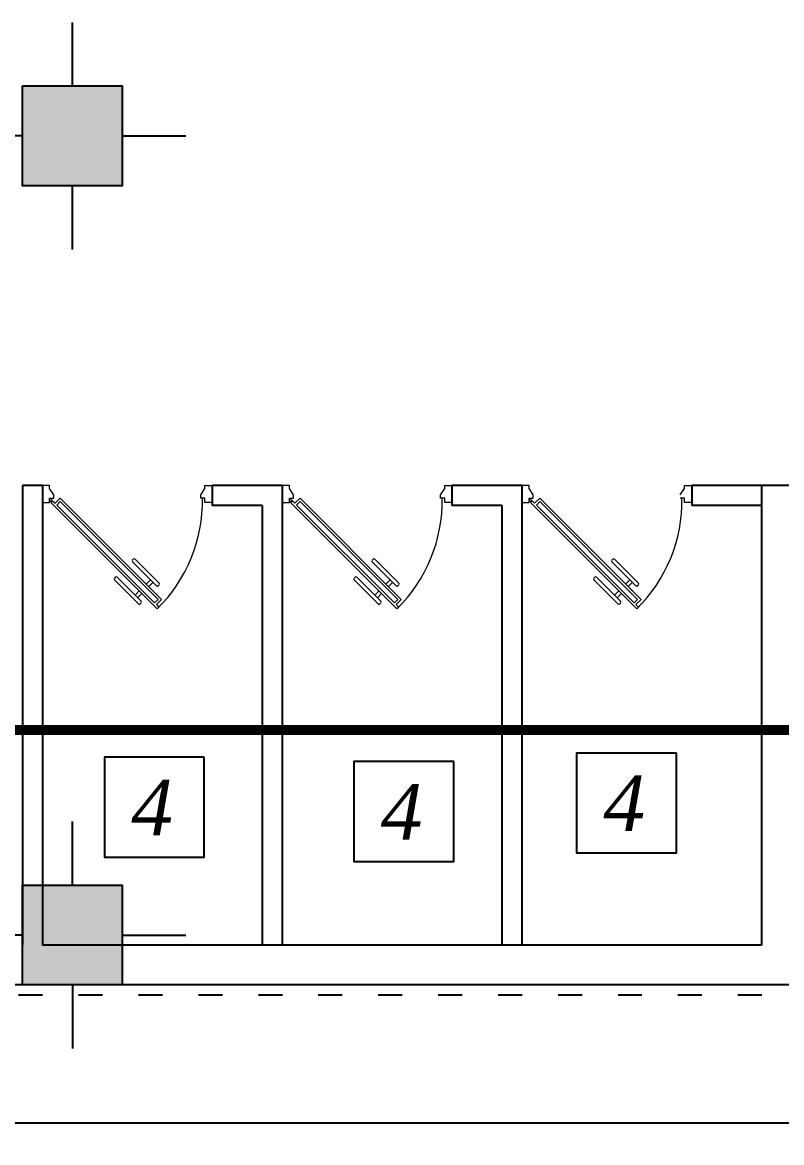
# Model space of a CAD drawing. Header units: metres. Extents: x -1655 to 449, y 40 to 361.
# Drawn here: x 53.24 to 57.04, y 47.95 to 53.56 of the extents above; entities that cross this region are included whole.
import ezdxf

# ---------------------------------------------------------------- set-up
doc = ezdxf.new("R2010")
doc.units = ezdxf.units.M
doc.header["$MEASUREMENT"] = 0
doc.linetypes.add('ACAD_ISO03W100', pattern=[30, 12, -18])
doc.linetypes.add('ACAD_ISO10W100', pattern=[18, 12, -3, 0, -3])
for name, color, linetype, lineweight in [('13', 13, 'Continuous', 9), ('Layer4', 252, 'Continuous', 25), ('Layer5', 31, 'Continuous', 9)]:
    doc.layers.add(name, color=color, linetype=linetype, lineweight=lineweight)
doc.layers.add('A-WALL', color=7, linetype='Continuous')
doc.styles.add('DIMPLAN', font='romanc.shx', dxfattribs={"height": 0.15})
doc.styles.add('RS', font='timesi.ttf', dxfattribs={"width": 0.7})
doc.dimstyles.new('DIMPLAN', dxfattribs={"dimtxt": 0.009, "dimasz": 0.219, "dimexe": 0.2, "dimexo": 0.2, "dimgap": 0.05, "dimtad": 0, "dimzin": 0, "dimdsep": 46, "dimtxsty": 'DIMPLAN', "dimblk1": 'DOTSMALL', "dimblk2": 'DOTSMALL', "dimsah": 1, "dimcen": 0, "dimse1": 1, "dimse2": 1, "dimclrd": 1, "dimclre": 1, "dimclrt": 2, "dimadec": 0, "dimazin": 0, "dimtfac": 0.909091, "dimtofl": 0, "dimtmove": 1, "dimatfit": 3, "dimldrblk": 'DOTSMALL', "dimfxl": 0.2, "dimtolj": 1, "dimtzin": 0, "dimarcsym": 0})

# ---------------------------------------------------------------- blocks, each defined once
blk = doc.blocks.new('5050new')
h = blk.add_hatch(color=256)
h.dxf.hatch_style = 1
h.paths.add_polyline_path([(6309.3073, 1826.5446), (6308.8073, 1826.5446), (6308.8072, 1826.0446), (6309.3072, 1826.0446)])
for p, q in [((6309.0573, 1826.5446), (6309.0573, 1826.8627)), ((6308.8072, 1826.2946), (6308.4892, 1826.2947)), ((6309.3072, 1826.2946), (6309.6253, 1826.2946)), ((6309.0572, 1826.0446), (6309.0572, 1825.7266))]:
    blk.add_line(p, q)
blk.add_lwpolyline([(6308.8073, 1826.5446), (6309.3073, 1826.5446), (6309.3072, 1826.0446), (6308.8072, 1826.0446)], close=True)
blk = doc.blocks.new('axha')
for p in [(102.3753, 17.5763), (102.3754, 13.5763)]:
    blk.add_blockref('5050new', p)
blk = doc.blocks.new('_DOTSMALL')
at = {"color": 0, "linetype": 'ByBlock', "const_width": 0.5}
blk.add_lwpolyline([(-0.0625, 0, 1), (0.0625, 0, 1)], format="xyb", close=True, dxfattribs=at)
blk = doc.blocks.new('*D121')
at = {"color": 1, "lineweight": -2, "ltscale": 0.1, "transparency": 16777216}
for p, q in [((51.3684, 48.051), (60.714, 48.0497)), ((70.7383, 48.0483), (61.3926, 48.0496))]:
    blk.add_line(p, q, dxfattribs=at)
at = {"layer": 'DEFPOINTS', "color": 0, "ltscale": 0.1, "transparency": 16777216}
for p in [(51.3685, 48.6902), (70.7384, 48.6875), (70.7383, 48.0483)]:
    blk.add_point(p, dxfattribs=at)
at = {"color": 1, "lineweight": -2, "ltscale": 0.1, "transparency": 16777216, "xscale": 0.2189999999999999, "yscale": 0.2189999999999999, "zscale": 0.2189999999999999}
for p, rotation in [((51.3684, 48.051), 179.9921243127526), ((70.7383, 48.0483), 359.9921243127526)]:
    blk.add_blockref('_DOTSMALL', p, dxfattribs=dict(at, rotation=rotation))
at = {"color": 2, "ltscale": 0.1, "transparency": 16777216, "insert": (61.0533, 48.0497), "char_height": 0.15, "attachment_point": 5, "rotation": 359.9921, "style": 'DIMPLAN'}
blk.add_mtext('\\A1;{\\C242;19.37}', dxfattribs=at)
blk = doc.blocks.new('AABBSEC')
at = {"layer": '13', "linetype": 'ACAD_ISO10W100', "ltscale": 0.1, "const_width": 0.05}
blk.add_lwpolyline([(6887.742, 1839.3548), (6887.742, 1838.5009), (6908.7737, 1838.5009), (6908.7737, 1839.2947)], dxfattribs=at)

msp = doc.modelspace()

# ---------------------------------------------------------------- linework, layer by layer
for p, q in [((53.3372, 51.2402), (53.2372, 51.2402)), ((53.2372, 51.2402), (53.2372, 48.9402)), ((53.3372, 51.2402), (53.3372, 48.9402)), ((54.5372, 51.2402), (54.1872, 51.2402)), ((54.1872, 51.2402), (54.1872, 51.1402)), ((54.5372, 51.2402), (54.5372, 48.9402)), ((55.7372, 51.2402), (55.3872, 51.2402)), ((55.3872, 51.2402), (55.3872, 51.1402)), ((55.7372, 51.2402), (55.7372, 48.9402)), ((56.9372, 51.2402), (56.5872, 51.2402)), ((57.1372, 51.2402), (56.9372, 51.2402)), ((54.4372, 51.1402), (54.1872, 51.1402)), ((54.4372, 51.1402), (54.4372, 48.9402)), ((55.6372, 51.1402), (55.3872, 51.1402)), ((55.6372, 51.1402), (55.6372, 48.9402)), ((56.9372, 51.1402), (56.5872, 51.1402)), ((55.7372, 48.9402), (53.3372, 48.9402)), ((54.4372, 48.9402), (53.3372, 48.9402)), ((55.6372, 48.9402), (54.5372, 48.9402)), ((56.9372, 48.9402), (55.7372, 48.9402)), ((56.9372, 48.9402), (55.7372, 48.9402)), ((70.2384, 48.7402), (51.4179, 48.7402))]:
    msp.add_line(p, q)
at = {"ltscale": 0.1}
for p, q in [((56.5872, 51.2402), (56.5872, 51.1402)), ((56.9372, 51.2402), (56.9372, 48.9402)), ((56.9372, 50.4402), (56.9372, 48.9402))]:
    msp.add_line(p, q, dxfattribs=at)
at = {"color": 64, "linetype": 'ACAD_ISO03W100', "ltscale": 0.01}
msp.add_line((70.7384, 48.6875), (51.3685, 48.6902), dxfattribs=at)
at = {"layer": 'A-WALL', "color": 6, "ltscale": 0.1}
for points in [[(54.1475, 49.8797), (53.6475, 49.8797), (53.6475, 49.3797), (54.1475, 49.3797)], [(55.396, 49.8585), (54.896, 49.8585), (54.896, 49.3585), (55.396, 49.3585)], [(56.5104, 49.9008), (56.0104, 49.9008), (56.0104, 49.4008), (56.5104, 49.4008)]]:
    msp.add_lwpolyline(points, close=True, dxfattribs=at)
at = {"layer": 'Layer5'}
for p, q in [((53.3736, 51.2401), (53.3372, 51.2401)), ((53.3736, 51.2253), (53.3736, 51.2401)), ((53.3941, 51.1937), (53.3736, 51.2253)), ((53.3941, 51.1761), (53.3941, 51.1937)), ((54.1303, 51.1937), (54.1508, 51.2253)), ((54.1303, 51.1761), (54.1303, 51.1937)), ((54.1508, 51.2253), (54.1508, 51.2402)), ((54.1508, 51.2402), (54.1872, 51.2402)), ((54.5736, 51.2401), (54.5372, 51.2401)), ((54.5736, 51.2253), (54.5736, 51.2401)), ((54.5941, 51.1937), (54.5736, 51.2253)), ((54.5941, 51.1761), (54.5941, 51.1937)), ((55.3303, 51.1937), (55.3508, 51.2253)), ((55.3303, 51.1761), (55.3303, 51.1937)), ((55.3508, 51.2253), (55.3508, 51.2402)), ((55.3508, 51.2402), (55.3872, 51.2402)), ((55.7736, 51.2401), (55.7372, 51.2401)), ((55.7736, 51.2253), (55.7736, 51.2401)), ((55.7941, 51.1937), (55.7736, 51.2253)), ((55.7941, 51.1761), (55.7941, 51.1937)), ((56.5303, 51.1937), (56.5508, 51.2253)), ((56.5508, 51.2253), (56.5508, 51.2402)), ((56.5508, 51.2402), (56.5872, 51.2402)), ((53.3372, 51.1554), (53.3736, 51.1554)), ((53.3736, 51.1554), (53.3736, 51.1761)), ((53.3736, 51.1761), (53.3941, 51.1761)), ((54.1508, 51.1761), (54.1303, 51.1761)), ((54.1508, 51.1554), (54.1508, 51.1761)), ((54.1872, 51.1554), (54.1508, 51.1554)), ((54.5372, 51.1554), (54.5736, 51.1554)), ((54.5736, 51.1554), (54.5736, 51.1761)), ((54.5736, 51.1761), (54.5941, 51.1761)), ((55.3508, 51.1761), (55.3303, 51.1761)), ((55.3508, 51.1554), (55.3508, 51.1761)), ((55.3872, 51.1554), (55.3508, 51.1554)), ((55.7372, 51.1554), (55.7736, 51.1554)), ((55.7736, 51.1554), (55.7736, 51.1761)), ((55.7736, 51.1761), (55.7941, 51.1761)), ((56.5508, 51.1761), (56.5303, 51.1761)), ((56.5508, 51.1554), (56.5508, 51.1761)), ((56.5872, 51.1554), (56.5508, 51.1554)), ((53.788, 50.8673), (53.7923, 50.8716)), ((53.9082, 50.7385), (53.788, 50.8587)), ((53.9211, 50.7514), (53.8009, 50.8716)), ((54.988, 50.8673), (54.9923, 50.8716)), ((55.1082, 50.7385), (54.988, 50.8587)), ((55.1211, 50.7514), (55.0009, 50.8716)), ((56.188, 50.8673), (56.1923, 50.8716)), ((56.3082, 50.7385), (56.188, 50.8587)), ((56.3211, 50.7514), (56.2009, 50.8716)), ((53.7022, 50.7814), (53.6979, 50.7771)), ((53.8181, 50.6484), (53.6979, 50.7686)), ((53.831, 50.6612), (53.7107, 50.7814)), ((53.8567, 50.7471), (53.8782, 50.7686)), ((53.8696, 50.7342), (53.8911, 50.7557)), ((54.9022, 50.7814), (54.8979, 50.7771)), ((55.0181, 50.6484), (54.8979, 50.7686)), ((55.031, 50.6612), (54.9107, 50.7814)), ((55.0567, 50.7471), (55.0782, 50.7686)), ((55.0696, 50.7342), (55.0911, 50.7557)), ((56.1022, 50.7814), (56.0979, 50.7771)), ((56.2181, 50.6484), (56.0979, 50.7686)), ((56.231, 50.6612), (56.1107, 50.7814)), ((56.2567, 50.7471), (56.2782, 50.7686)), ((56.2696, 50.7342), (56.2911, 50.7557)), ((53.8224, 50.7128), (53.8009, 50.6913)), ((53.8353, 50.6999), (53.8138, 50.6784)), ((53.9168, 50.7385), (53.9211, 50.7428)), ((55.0224, 50.7128), (55.0009, 50.6913)), ((55.0353, 50.6999), (55.0138, 50.6784)), ((55.1168, 50.7385), (55.1211, 50.7428)), ((56.2224, 50.7128), (56.2009, 50.6913)), ((56.2353, 50.6999), (56.2138, 50.6784)), ((56.3168, 50.7385), (56.3211, 50.7428)), ((53.831, 50.6527), (53.8267, 50.6484)), ((55.031, 50.6527), (55.0267, 50.6484)), ((56.231, 50.6527), (56.2267, 50.6484))]:
    msp.add_line(p, q, dxfattribs=at)
for points in [[(53.3797, 51.1554), (53.3883, 51.164), (53.4012, 51.1511), (53.4269, 51.1769), (53.9336, 50.6702), (53.9078, 50.6445), (53.9207, 50.6316), (53.9121, 50.623)], [(53.9164, 50.6702), (53.8992, 50.6531), (53.4098, 51.1425), (53.4269, 51.1597)], [(54.5797, 51.1554), (54.5883, 51.164), (54.6012, 51.1511), (54.6269, 51.1769), (55.1336, 50.6702), (55.1078, 50.6445), (55.1207, 50.6316), (55.1121, 50.623)], [(55.1164, 50.6702), (55.0992, 50.6531), (54.6098, 51.1425), (54.6269, 51.1597)], [(55.7797, 51.1554), (55.7883, 51.164), (55.8012, 51.1511), (55.8269, 51.1769), (56.3336, 50.6702), (56.3078, 50.6445), (56.3207, 50.6316), (56.3121, 50.623)], [(56.3164, 50.6702), (56.2992, 50.6531), (55.8098, 51.1425), (55.8269, 51.1597)]]:
    msp.add_lwpolyline(points, close=True, dxfattribs=at)
for centre in [(53.3797, 51.164), (54.5797, 51.164), (55.7797, 51.164)]:
    msp.add_circle(centre, 0.00607, dxfattribs=at)
for centre, radius, start, end in [((53.3797, 51.164), 0.759, 314.5439, 0.9189), ((54.5797, 51.164), 0.759, 314.5439, 0.9189), ((55.7797, 51.164), 0.759, 314.5439, 0.9189), ((53.7923, 50.863), 0.00607, 135.0022, 225.0022), ((53.7966, 50.8673), 0.00607, 45.0022, 135.0022), ((54.9923, 50.863), 0.00607, 135.0022, 225.0022), ((54.9966, 50.8673), 0.00607, 45.0022, 135.0022), ((56.1923, 50.863), 0.00607, 135.0022, 225.0022), ((56.1966, 50.8673), 0.00607, 45.0022, 135.0022), ((53.7022, 50.7729), 0.00607, 135.0022, 225.0022), ((53.7065, 50.7771), 0.00607, 45.0022, 135.0022), ((53.9168, 50.7471), 0.00607, 315.0022, 45.0022), ((54.9022, 50.7729), 0.00607, 135.0022, 225.0022), ((54.9065, 50.7771), 0.00607, 45.0022, 135.0022), ((55.1168, 50.7471), 0.00607, 315.0022, 45.0022), ((56.1022, 50.7729), 0.00607, 135.0022, 225.0022), ((56.1065, 50.7771), 0.00607, 45.0022, 135.0022), ((56.3168, 50.7471), 0.00607, 315.0022, 45.0022), ((53.9125, 50.7428), 0.00607, 225.0022, 315.0022), ((55.1125, 50.7428), 0.00607, 225.0022, 315.0022), ((56.3125, 50.7428), 0.00607, 225.0022, 315.0022), ((53.8224, 50.6527), 0.00607, 225.0022, 315.0022), ((53.8267, 50.6569), 0.00607, 315.0022, 45.0022), ((55.0224, 50.6527), 0.00607, 225.0022, 315.0022), ((55.0267, 50.6569), 0.00607, 315.0022, 45.0022), ((56.2224, 50.6527), 0.00607, 225.0022, 315.0022), ((56.2267, 50.6569), 0.00607, 315.0022, 45.0022)]:
    msp.add_arc(centre, radius, start, end, dxfattribs=at)

# ---------------------------------------------------------------- block references
for name, p in [('axha', (-6357.9454, -1790.8808)), ('AABBSEC', (-6837.392, -1788.484))]:
    msp.add_blockref(name, p)

# ---------------------------------------------------------------- texts
at = {"layer": 'Layer4', "color": 6, "style": 'RS'}
for p in [(53.7819, 49.4893), (55.0304, 49.4681), (56.1448, 49.5104)]:
    msp.add_text('4', height=0.2773, dxfattribs=at).set_placement(p)

# ---------------------------------------------------------------- dimensions: what is measured, and where the dimension line sits
at = {"ltscale": 0.1}
dim = msp.add_aligned_dim(p1=(51.3685, 48.6902), p2=(70.7384, 48.6875), distance=-0.6392, text='{\\C242;<>}', dimstyle='DIMPLAN', override={"dimfxl": 0.1, "dimfxlon": 1, "dimarcsym": 1}, dxfattribs=at)
dim.commit()
dim.dimension.update_dxf_attribs({"geometry": '*D121', "text_midpoint": (61.0533, 48.0497)})

doc.saveas('drawing.dxf')
